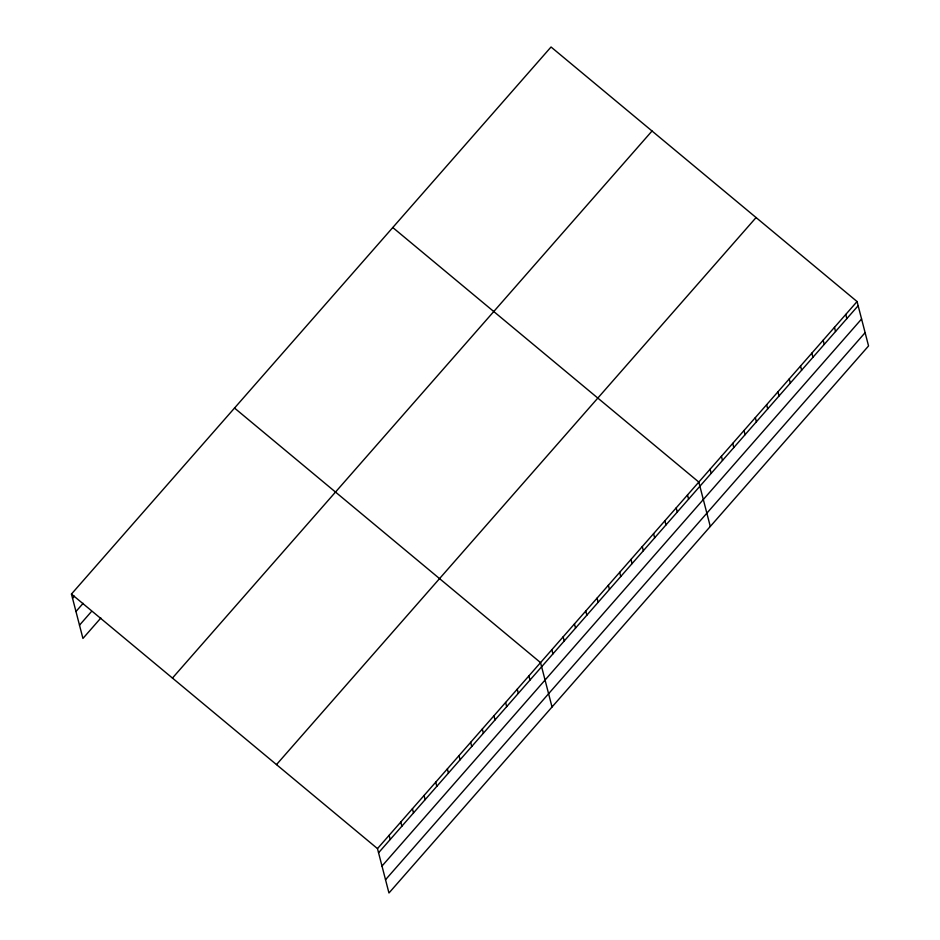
<?xml version="1.0" encoding="UTF-8"?>
<svg xmlns="http://www.w3.org/2000/svg" width="940" height="940" viewBox="0 0 940 940"><rect width="100%" height="100%" fill="white"/><g stroke="black" fill="none" stroke-linecap="round" stroke-linejoin="round"><path stroke-width="1.41" d="M71.452 594.057L551.04 47L857.068 301.552L868.548 345.944L388.96 893L377.481 848.609L71.452 594.057L82.931 638.448L100.85 618.003M72.533 598.228L74.331 596.183M75.964 611.505L83.131 603.327M79.501 625.17L91.145 611.893M172.443 678.069L652.031 131.001M276.489 764.608L756.077 217.551M377.481 848.609L857.068 301.552M378.562 852.78L858.15 305.723M381.993 866.057L861.581 318.989M385.529 879.723L865.117 332.666M392.779 227.527L698.808 482.079L710.288 526.471M234.518 408.054L540.547 662.618L552.027 706.998M845.765 314.454L846.834 318.613M834.462 327.343L835.531 331.514M823.158 340.245L824.227 344.404M811.843 353.135L812.924 357.306M800.539 366.024L801.62 370.196M789.236 378.926L790.317 383.097M777.932 391.815L779.013 395.987M766.629 404.717L767.71 408.877M755.325 417.607L756.406 421.778M744.022 430.508L745.103 434.668M732.718 443.398L733.799 447.569M721.415 456.299L722.496 460.459M710.111 469.189L711.181 473.361M687.504 494.981L688.573 499.152M676.201 507.87L677.27 512.042M664.886 520.772L665.966 524.931M653.582 533.662L654.663 537.833M642.279 546.563L643.36 550.722M630.975 559.453L632.056 563.624M619.672 572.354L620.752 576.514M608.368 585.244L609.449 589.415M597.064 598.134L598.145 602.305M585.761 611.035L586.842 615.207M574.457 623.925L575.538 628.096M563.154 636.827L564.223 640.986M551.851 649.716L552.92 653.888M528.891 675.895L529.972 680.067M517.247 689.184L518.328 693.356M505.603 702.474L506.684 706.633M493.958 715.751L495.028 719.923M482.302 729.041L483.383 733.212M470.658 742.33L471.739 746.501M459.014 755.619L460.095 759.779M447.37 768.897L448.439 773.068M435.725 782.186L436.795 786.357M424.069 795.475L425.15 799.635M412.425 808.752L413.506 812.924M400.781 822.042L401.862 826.213M389.137 835.331L390.206 839.491"/></g></svg>
